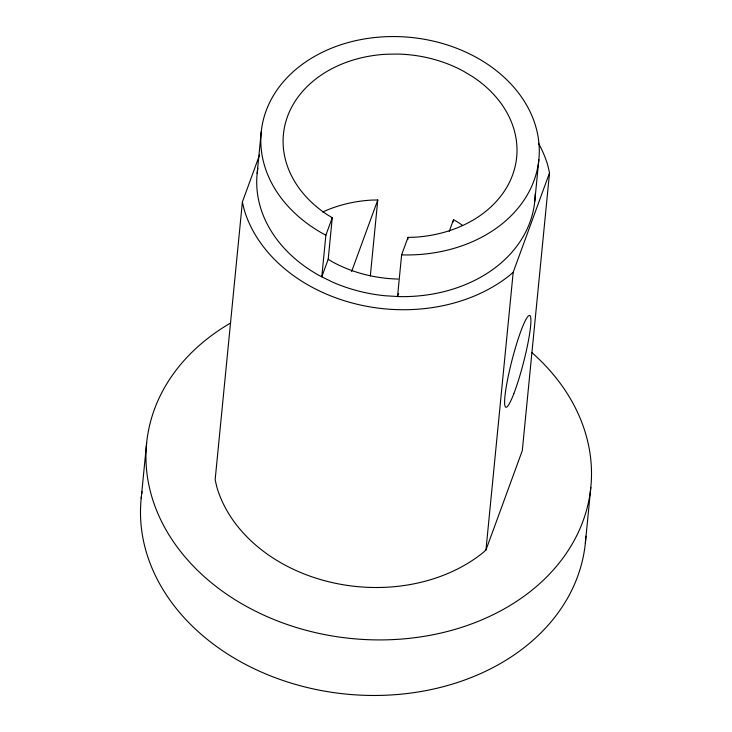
<?xml version="1.0" encoding="UTF-8"?>
<svg xmlns="http://www.w3.org/2000/svg" width="732" height="732" viewBox="0 0 732 732"><rect width="100%" height="100%" fill="white"/><g stroke="black" fill="none" stroke-linecap="round" stroke-linejoin="round"><path stroke-width="1.1" d="M141.185 498.519L146.638 442.961M259.567 154.964L242.383 201.986L215.144 479.762L216.901 487.311A156.236 121.933 5.6 0 0 328.567 581.711A156.236 121.933 5.6 0 0 482.69 552.925L485.957 550.025L522.3 450.638L549.54 172.862L547.783 165.304A156.236 121.933 5.6 0 0 538.441 143.188M257.152 173.521L261.242 131.861M398.666 293.367L397.54 296.451L401.621 254.846L408.017 237.36L413.745 237.269A117.184 91.454 5.6 0 0 512.601 174.957A117.184 91.454 5.6 0 0 472.497 76.586L463.146 71.013A117.184 91.454 5.6 0 0 397.805 54.067L386.35 54.241A117.184 91.454 5.6 0 0 287.493 116.553A117.184 91.454 5.6 0 0 327.597 214.924L332.264 217.706L325.877 235.192L321.796 276.797L332.694 282.177A139.501 108.867 5.6 0 0 384.968 295.737L398.629 296.579A139.501 108.867 5.6 0 0 535.193 193.843M257.856 168.223A139.501 108.867 5.6 0 0 320.836 276.394L321.796 276.797L328.192 259.311L332.264 217.706M370.328 275.946L377.776 199.982L372.048 200.074A117.184 91.454 5.6 0 0 322.73 211.996M407.797 239.602L408.017 237.36M453.3 221.906L453.52 219.637L458.195 222.418A117.184 91.454 5.6 0 1 462.615 225.465M485.957 550.025L513.196 272.249L549.54 172.862M534.763 201.318L538.853 159.649M585.362 542.988L590.816 487.43M351.589 271.609L377.776 199.982M449.219 231.394L453.52 219.637M513.196 272.249L509.929 275.15A156.236 121.933 5.6 0 1 355.807 303.936A156.236 121.933 5.6 0 1 244.131 209.535L242.383 201.986M401.621 254.846L402.719 254.91A139.501 108.867 5.6 0 0 531.011 113.707A139.501 108.867 5.6 0 0 313.177 57.197A139.501 108.867 5.6 0 0 324.926 234.725L325.877 235.192M328.192 259.311L332.859 262.102A117.184 91.454 5.6 0 0 398.208 279.057M585.884 536.163A223.196 174.189 5.6 0 1 348.606 694.329A223.196 174.189 5.6 0 1 141.432 496.25M141.724 493.99A223.196 174.189 5.6 0 1 142.045 491.73M531.725 352.449A223.196 174.189 5.6 0 1 516.087 601.695A223.196 174.189 5.6 0 1 197.686 570.503A223.196 174.189 5.6 0 1 230.69 322.958M513.791 393.798A47.434 5.865 -75.5 0 0 530.627 317.029A47.434 5.865 -75.5 0 0 508.832 373.503A47.434 5.865 -75.5 0 0 513.791 393.798"/></g></svg>
